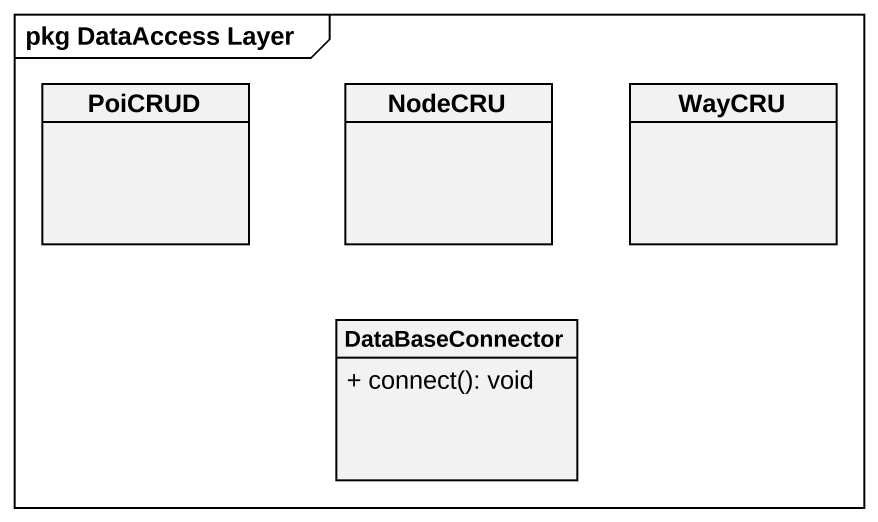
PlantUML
@startuml
mainframe pkg DataAccess Layer
hide circle
hide empty members
skinparam classAttributeIconSize 0
class PoiCRUD
class NodeCRU
class WayCRU
class DataBaseConnector {
  + connect(): void
}
@enduml
